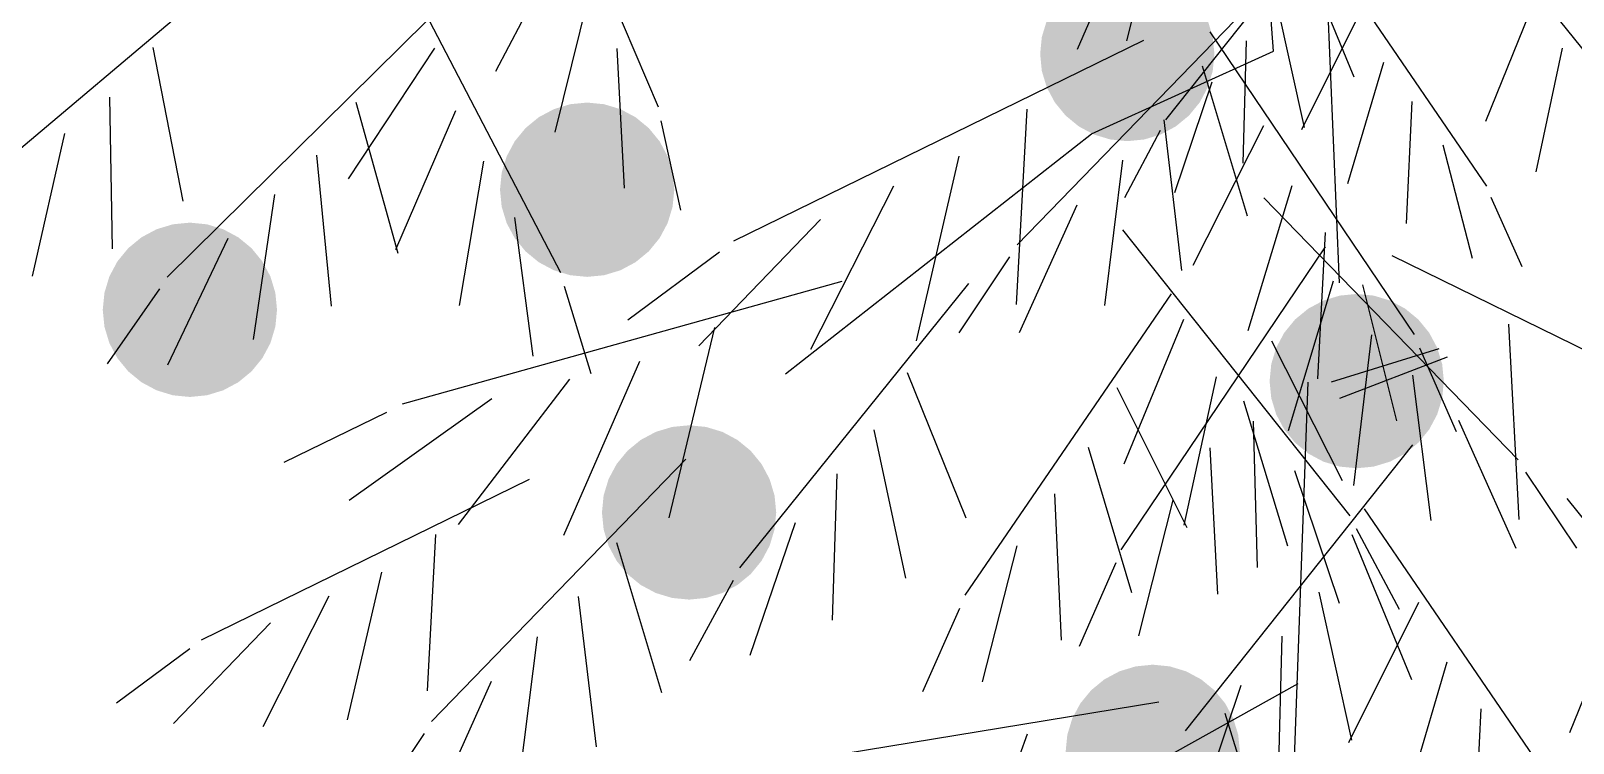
# Model space of a CAD drawing. Extents: x 0 to 1.57, y 0.06 to 3.19.
# Drawn here: x 0.4306 to 0.8731, y 1.8946 to 2.0988 of the extents above; entities that cross this region are included whole.
import ezdxf

# ---------------------------------------------------------------- set-up
doc = ezdxf.new("R2010")
doc.units = 0
doc.header["$LTSCALE"] = 1.2
doc.layers.get('0').update_dxf_attribs({"linetype": 'CONTINUOUS'})
doc.layers.add('ARQ-VEG', color=2, linetype='CONTINUOUS')

# ---------------------------------------------------------------- blocks, each defined once
blk = doc.blocks.new('*U21')
at = {"layer": 'ARQ-VEG'}
for points in [[(0.74758, 1.86754), (0.74289, 1.91515), (0.74758, 1.91657)], [(0.75246, 1.86706), (0.74758, 1.91657), (0.75246, 1.91706)], [(0.74758, 1.86754), (0.74758, 1.91657), (0.75246, 1.86706)], [(0.75246, 1.86706), (0.75246, 1.91706), (0.75734, 1.86754)], [(0.75734, 1.86754), (0.75246, 1.91706), (0.75734, 1.91657)], [(0.75734, 1.86754), (0.75734, 1.91657), (0.76203, 1.86896)], [(0.76203, 1.86896), (0.75734, 1.91657), (0.76203, 1.91515)], [(0.73857, 1.87127), (0.73478, 1.90973), (0.73857, 1.91284)], [(0.74289, 1.86896), (0.73857, 1.91284), (0.74289, 1.91515)], [(0.73857, 1.87127), (0.73857, 1.91284), (0.74289, 1.86896)], [(0.74289, 1.86896), (0.74289, 1.91515), (0.74758, 1.86754)], [(0.76203, 1.86896), (0.76203, 1.91515), (0.76635, 1.87127)], [(0.76635, 1.87127), (0.76203, 1.91515), (0.76635, 1.91284)], [(0.76635, 1.87127), (0.76635, 1.91284), (0.77014, 1.87438)], [(0.77014, 1.87438), (0.76635, 1.91284), (0.77014, 1.90973)], [(0.73478, 1.87438), (0.73167, 1.90594), (0.73478, 1.90973)], [(0.73478, 1.87438), (0.73478, 1.90973), (0.73857, 1.87127)], [(0.77014, 1.87438), (0.77014, 1.90973), (0.77325, 1.87817)], [(0.77325, 1.87817), (0.77014, 1.90973), (0.77325, 1.90594)], [(0.73167, 1.87817), (0.72936, 1.90162), (0.73167, 1.90594)], [(0.73167, 1.87817), (0.73167, 1.90594), (0.73478, 1.87438)], [(0.77325, 1.87817), (0.77325, 1.90594), (0.77556, 1.88249)], [(0.77556, 1.88249), (0.77325, 1.90594), (0.77556, 1.90162)], [(0.72936, 1.88249), (0.72794, 1.89693), (0.72936, 1.90162)], [(0.72936, 1.88249), (0.72936, 1.90162), (0.73167, 1.87817)], [(0.77556, 1.88249), (0.77556, 1.90162), (0.77698, 1.88718)], [(0.77698, 1.88718), (0.77556, 1.90162), (0.77698, 1.89693)], [(0.72794, 1.88718), (0.72746, 1.89206), (0.72794, 1.89693)], [(0.72794, 1.88718), (0.72794, 1.89693), (0.72936, 1.88249)], [(0.77698, 1.88718), (0.77698, 1.89693), (0.77746, 1.89206)]]:
    blk.add_solid(points, dxfattribs=at)
blk = doc.blocks.new('*U24')
at = {"layer": 'ARQ-VEG'}
for points in [[(0.60985, 1.93762), (0.60553, 1.98151), (0.60985, 1.98382)], [(0.61454, 1.9362), (0.60985, 1.98382), (0.61454, 1.98524)], [(0.60985, 1.93762), (0.60985, 1.98382), (0.61454, 1.9362)], [(0.61942, 1.93572), (0.61454, 1.98524), (0.61942, 1.98572)], [(0.61454, 1.9362), (0.61454, 1.98524), (0.61942, 1.93572)], [(0.61942, 1.93572), (0.61942, 1.98572), (0.6243, 1.9362)], [(0.6243, 1.9362), (0.61942, 1.98572), (0.6243, 1.98524)], [(0.6243, 1.9362), (0.6243, 1.98524), (0.62899, 1.93762)], [(0.62899, 1.93762), (0.6243, 1.98524), (0.62899, 1.98382)], [(0.62899, 1.93762), (0.62899, 1.98382), (0.63331, 1.93993)], [(0.63331, 1.93993), (0.62899, 1.98382), (0.63331, 1.98151)], [(0.60174, 1.94304), (0.59863, 1.97461), (0.60174, 1.9784)], [(0.60553, 1.93993), (0.60174, 1.9784), (0.60553, 1.98151)], [(0.60174, 1.94304), (0.60174, 1.9784), (0.60553, 1.93993)], [(0.60553, 1.93993), (0.60553, 1.98151), (0.60985, 1.93762)], [(0.63331, 1.93993), (0.63331, 1.98151), (0.6371, 1.94304)], [(0.6371, 1.94304), (0.63331, 1.98151), (0.6371, 1.9784)], [(0.6371, 1.94304), (0.6371, 1.9784), (0.64021, 1.94683)], [(0.64021, 1.94683), (0.6371, 1.9784), (0.64021, 1.97461)], [(0.59863, 1.94683), (0.59632, 1.97029), (0.59863, 1.97461)], [(0.59863, 1.94683), (0.59863, 1.97461), (0.60174, 1.94304)], [(0.64021, 1.94683), (0.64021, 1.97461), (0.64252, 1.95115)], [(0.64252, 1.95115), (0.64021, 1.97461), (0.64252, 1.97029)], [(0.59632, 1.95115), (0.5949, 1.9656), (0.59632, 1.97029)], [(0.59632, 1.95115), (0.59632, 1.97029), (0.59863, 1.94683)], [(0.64252, 1.95115), (0.64252, 1.97029), (0.64394, 1.95584)], [(0.64394, 1.95584), (0.64252, 1.97029), (0.64394, 1.9656)], [(0.5949, 1.95584), (0.59442, 1.96072), (0.5949, 1.9656)], [(0.5949, 1.95584), (0.5949, 1.9656), (0.59632, 1.95115)], [(0.64394, 1.95584), (0.64394, 1.9656), (0.64442, 1.96072)]]:
    blk.add_solid(points, dxfattribs=at)
blk = doc.blocks.new('*U25')
at = {"layer": 'ARQ-VEG'}
for points in [[(0.73558, 2.06911), (0.73126, 2.11299), (0.73558, 2.1153)], [(0.74027, 2.06769), (0.73558, 2.1153), (0.74027, 2.11673)], [(0.73558, 2.06911), (0.73558, 2.1153), (0.74027, 2.06769)], [(0.74515, 2.06721), (0.74027, 2.11673), (0.74515, 2.11721)], [(0.74027, 2.06769), (0.74027, 2.11673), (0.74515, 2.06721)], [(0.74515, 2.06721), (0.74515, 2.11721), (0.75003, 2.06769)], [(0.75003, 2.06769), (0.74515, 2.11721), (0.75003, 2.11673)], [(0.75003, 2.06769), (0.75003, 2.11673), (0.75472, 2.06911)], [(0.75472, 2.06911), (0.75003, 2.11673), (0.75472, 2.1153)], [(0.75472, 2.06911), (0.75472, 2.1153), (0.75904, 2.07142)], [(0.75904, 2.07142), (0.75472, 2.1153), (0.75904, 2.11299)], [(0.73126, 2.07142), (0.72747, 2.10988), (0.73126, 2.11299)], [(0.73126, 2.07142), (0.73126, 2.11299), (0.73558, 2.06911)], [(0.75904, 2.07142), (0.75904, 2.11299), (0.76283, 2.07453)], [(0.76283, 2.07453), (0.75904, 2.11299), (0.76283, 2.10988)], [(0.72747, 2.07453), (0.72436, 2.1061), (0.72747, 2.10988)], [(0.72747, 2.07453), (0.72747, 2.10988), (0.73126, 2.07142)], [(0.76283, 2.07453), (0.76283, 2.10988), (0.76594, 2.07832)], [(0.76594, 2.07832), (0.76283, 2.10988), (0.76594, 2.1061)], [(0.72436, 2.07832), (0.72205, 2.10177), (0.72436, 2.1061)], [(0.72436, 2.07832), (0.72436, 2.1061), (0.72747, 2.07453)], [(0.76594, 2.07832), (0.76594, 2.1061), (0.76825, 2.08264)], [(0.76825, 2.08264), (0.76594, 2.1061), (0.76825, 2.10177)], [(0.72205, 2.08264), (0.72063, 2.09708), (0.72205, 2.10177)], [(0.72205, 2.08264), (0.72205, 2.10177), (0.72436, 2.07832)], [(0.76825, 2.08264), (0.76825, 2.10177), (0.76967, 2.08733)], [(0.76967, 2.08733), (0.76825, 2.10177), (0.76967, 2.09708)], [(0.72063, 2.08733), (0.72015, 2.09221), (0.72063, 2.09708)], [(0.72063, 2.08733), (0.72063, 2.09708), (0.72205, 2.08264)], [(0.76967, 2.08733), (0.76967, 2.09708), (0.77015, 2.09221)]]:
    blk.add_solid(points, dxfattribs=at)
blk = doc.blocks.new('*U48')
at = {"layer": 'ARQ-VEG'}
for points in [[(0.46662, 1.99575), (0.4623, 2.03963), (0.46662, 2.04194)], [(0.47131, 1.99432), (0.46662, 2.04194), (0.47131, 2.04336)], [(0.46662, 1.99575), (0.46662, 2.04194), (0.47131, 1.99432)], [(0.47619, 1.99384), (0.47131, 2.04336), (0.47619, 2.04384)], [(0.47131, 1.99432), (0.47131, 2.04336), (0.47619, 1.99384)], [(0.47619, 1.99384), (0.47619, 2.04384), (0.48107, 1.99432)], [(0.48107, 1.99432), (0.47619, 2.04384), (0.48107, 2.04336)], [(0.48107, 1.99432), (0.48107, 2.04336), (0.48576, 1.99575)], [(0.48576, 1.99575), (0.48107, 2.04336), (0.48576, 2.04194)], [(0.48576, 1.99575), (0.48576, 2.04194), (0.49008, 1.99806)], [(0.49008, 1.99806), (0.48576, 2.04194), (0.49008, 2.03963)], [(0.45851, 2.00117), (0.4554, 2.03273), (0.45851, 2.03652)], [(0.4623, 1.99806), (0.45851, 2.03652), (0.4623, 2.03963)], [(0.45851, 2.00117), (0.45851, 2.03652), (0.4623, 1.99806)], [(0.4623, 1.99806), (0.4623, 2.03963), (0.46662, 1.99575)], [(0.49008, 1.99806), (0.49008, 2.03963), (0.49387, 2.00117)], [(0.49387, 2.00117), (0.49008, 2.03963), (0.49387, 2.03652)], [(0.49387, 2.00117), (0.49387, 2.03652), (0.49697, 2.00495)], [(0.49697, 2.00495), (0.49387, 2.03652), (0.49697, 2.03273)], [(0.4554, 2.00495), (0.45309, 2.02841), (0.4554, 2.03273)], [(0.4554, 2.00495), (0.4554, 2.03273), (0.45851, 2.00117)], [(0.49697, 2.00495), (0.49697, 2.03273), (0.49929, 2.00928)], [(0.49929, 2.00928), (0.49697, 2.03273), (0.49929, 2.02841)], [(0.45309, 2.00928), (0.45167, 2.02372), (0.45309, 2.02841)], [(0.45309, 2.00928), (0.45309, 2.02841), (0.4554, 2.00495)], [(0.49929, 2.00928), (0.49929, 2.02841), (0.50071, 2.01397)], [(0.50071, 2.01397), (0.49929, 2.02841), (0.50071, 2.02372)], [(0.45167, 2.01397), (0.45119, 2.01884), (0.45167, 2.02372)], [(0.45167, 2.01397), (0.45167, 2.02372), (0.45309, 2.00928)], [(0.50071, 2.01397), (0.50071, 2.02372), (0.50119, 2.01884)]]:
    blk.add_solid(points, dxfattribs=at)
blk = doc.blocks.new('*U51')
at = {"layer": 'ARQ-VEG'}
for points in [[(0.8061, 1.97387), (0.80141, 2.02149), (0.8061, 2.02291)], [(0.81098, 1.97339), (0.8061, 2.02291), (0.81098, 2.02339)], [(0.8061, 1.97387), (0.8061, 2.02291), (0.81098, 1.97339)], [(0.81098, 1.97339), (0.81098, 2.02339), (0.81585, 1.97387)], [(0.81585, 1.97387), (0.81098, 2.02339), (0.81585, 2.02291)], [(0.81585, 1.97387), (0.81585, 2.02291), (0.82054, 1.97529)], [(0.82054, 1.97529), (0.81585, 2.02291), (0.82054, 2.02149)], [(0.79709, 1.9776), (0.7933, 2.01607), (0.79709, 2.01918)], [(0.80141, 1.97529), (0.79709, 2.01918), (0.80141, 2.02149)], [(0.79709, 1.9776), (0.79709, 2.01918), (0.80141, 1.97529)], [(0.80141, 1.97529), (0.80141, 2.02149), (0.8061, 1.97387)], [(0.82054, 1.97529), (0.82054, 2.02149), (0.82487, 1.9776)], [(0.82487, 1.9776), (0.82054, 2.02149), (0.82487, 2.01918)], [(0.82487, 1.9776), (0.82487, 2.01918), (0.82865, 1.98071)], [(0.82865, 1.98071), (0.82487, 2.01918), (0.82865, 2.01607)], [(0.7933, 1.98071), (0.79019, 2.01228), (0.7933, 2.01607)], [(0.7933, 1.98071), (0.7933, 2.01607), (0.79709, 1.9776)], [(0.82865, 1.98071), (0.82865, 2.01607), (0.83176, 1.9845)], [(0.83176, 1.9845), (0.82865, 2.01607), (0.83176, 2.01228)], [(0.79019, 1.9845), (0.78788, 2.00796), (0.79019, 2.01228)], [(0.79019, 1.9845), (0.79019, 2.01228), (0.7933, 1.98071)], [(0.83176, 1.9845), (0.83176, 2.01228), (0.83407, 1.98882)], [(0.83407, 1.98882), (0.83176, 2.01228), (0.83407, 2.00796)], [(0.78788, 1.98882), (0.78646, 2.00327), (0.78788, 2.00796)], [(0.78788, 1.98882), (0.78788, 2.00796), (0.79019, 1.9845)], [(0.83407, 1.98882), (0.83407, 2.00796), (0.8355, 1.99351)], [(0.8355, 1.99351), (0.83407, 2.00796), (0.8355, 2.00327)], [(0.78646, 1.99351), (0.78598, 1.99839), (0.78646, 2.00327)], [(0.78646, 1.99351), (0.78646, 2.00327), (0.78788, 1.98882)], [(0.8355, 1.99351), (0.8355, 2.00327), (0.83598, 1.99839)]]:
    blk.add_solid(points, dxfattribs=at)
blk = doc.blocks.new('*U58')
at = {"layer": 'ARQ-VEG'}
for points in [[(0.58061, 2.03018), (0.57628, 2.07407), (0.58061, 2.07638)], [(0.5853, 2.02876), (0.58061, 2.07638), (0.5853, 2.0778)], [(0.58061, 2.03018), (0.58061, 2.07638), (0.5853, 2.02876)], [(0.59017, 2.02828), (0.5853, 2.0778), (0.59017, 2.07828)], [(0.5853, 2.02876), (0.5853, 2.0778), (0.59017, 2.02828)], [(0.59017, 2.02828), (0.59017, 2.07828), (0.59505, 2.02876)], [(0.59505, 2.02876), (0.59017, 2.07828), (0.59505, 2.0778)], [(0.59505, 2.02876), (0.59505, 2.0778), (0.59974, 2.03018)], [(0.59974, 2.03018), (0.59505, 2.0778), (0.59974, 2.07638)], [(0.59974, 2.03018), (0.59974, 2.07638), (0.60406, 2.03249)], [(0.60406, 2.03249), (0.59974, 2.07638), (0.60406, 2.07407)], [(0.57628, 2.03249), (0.5725, 2.07096), (0.57628, 2.07407)], [(0.57628, 2.03249), (0.57628, 2.07407), (0.58061, 2.03018)], [(0.60406, 2.03249), (0.60406, 2.07407), (0.60785, 2.0356)], [(0.60785, 2.0356), (0.60406, 2.07407), (0.60785, 2.07096)], [(0.56939, 2.03939), (0.56708, 2.06285), (0.56939, 2.06717)], [(0.5725, 2.0356), (0.56939, 2.06717), (0.5725, 2.07096)], [(0.56939, 2.03939), (0.56939, 2.06717), (0.5725, 2.0356)], [(0.5725, 2.0356), (0.5725, 2.07096), (0.57628, 2.03249)], [(0.60785, 2.0356), (0.60785, 2.07096), (0.61096, 2.03939)], [(0.61096, 2.03939), (0.60785, 2.07096), (0.61096, 2.06717)], [(0.61096, 2.03939), (0.61096, 2.06717), (0.61327, 2.04371)], [(0.61327, 2.04371), (0.61096, 2.06717), (0.61327, 2.06285)], [(0.56708, 2.04371), (0.56565, 2.05816), (0.56708, 2.06285)], [(0.56708, 2.04371), (0.56708, 2.06285), (0.56939, 2.03939)], [(0.61327, 2.04371), (0.61327, 2.06285), (0.61469, 2.0484)], [(0.61469, 2.0484), (0.61327, 2.06285), (0.61469, 2.05816)], [(0.56565, 2.0484), (0.56517, 2.05328), (0.56565, 2.05816)], [(0.56565, 2.0484), (0.56565, 2.05816), (0.56708, 2.04371)], [(0.61469, 2.0484), (0.61469, 2.05816), (0.61517, 2.05328)]]:
    blk.add_solid(points, dxfattribs=at)

msp = doc.modelspace()

# ---------------------------------------------------------------- linework, layer by layer
for p, q in [((0.56955, 2.17346, 94.63282), (0.61052, 2.07701, 94.63282)), ((0.81045, 2.14165, 94.63282), (0.7561, 2.07331, 94.63282)), ((0.84732, 2.12887, 94.63282), (0.90209, 2.06087, 94.63282)), ((0.58417, 2.12565, 94.63282), (0.56384, 2.08718, 94.63282)), ((0.75311, 2.12849, 94.63282), (0.74497, 2.096, 94.63282)), ((0.79889, 2.12639, 94.63282), (0.84818, 2.05432, 94.63282)), ((0.53412, 2.12247, 94.63282), (0.58249, 2.02951, 94.63282)), ((0.79591, 2.12023, 94.63282), (0.81017, 2.08562, 94.63282)), ((0.48777, 2.11585, 94.63282), (0.40768, 2.04828, 94.63282)), ((0.78649, 2.11265, 94.63282), (0.71351, 2.03746, 94.63282)), ((0.73948, 2.11347, 94.63282), (0.73073, 2.09346, 94.63282)), ((0.59103, 2.1106, 94.63282), (0.58086, 2.06982, 94.63282)), ((0.78808, 2.10651, 94.63282), (0.79586, 2.07109, 94.63282)), ((0.862, 2.10754, 94.63282), (0.84796, 2.07285, 94.63282)), ((0.81186, 2.10397, 94.63282), (0.79515, 2.07048, 94.63282)), ((0.54425, 2.10184, 94.63282), (0.46968, 2.02823, 94.63282)), ((0.76888, 2.09858, 94.63282), (0.82749, 2.01172, 94.63282)), ((0.46559, 2.09408, 94.63282), (0.47419, 2.05, 94.63282)), ((0.54635, 2.0939, 94.63282), (0.52163, 2.0564, 94.63282)), ((0.59865, 2.09383, 94.63282), (0.60081, 2.05369, 94.63282)), ((0.7498, 2.09608, 94.63282), (0.63213, 2.03853, 94.63282)), ((0.77923, 2.09594, 94.63282), (0.77833, 2.06093, 94.63282)), ((0.86991, 2.09387, 94.63282), (0.86235, 2.0584, 94.63282)), ((0.76659, 2.08878, 94.63282), (0.77953, 2.04577, 94.63282)), ((0.81867, 2.08973, 94.63282), (0.80837, 2.05496, 94.63282)), ((0.76938, 2.08417, 94.63282), (0.75872, 2.05241, 94.63282)), ((0.45314, 2.07979, 94.63282), (0.45392, 2.03628, 94.63282)), ((0.52384, 2.0784, 94.63282), (0.53586, 2.03513, 94.63282)), ((0.55243, 2.07595, 94.63282), (0.53516, 2.03601, 94.63282)), ((0.71628, 2.07643, 94.63282), (0.7133, 2.02037, 94.63282)), ((0.82675, 2.07856, 94.63282), (0.82513, 2.04357, 94.63282)), ((0.61127, 2.07302, 94.63282), (0.617, 2.04744, 94.63282)), ((0.75562, 2.07332, 94.63282), (0.76072, 2.03011, 94.63282)), ((0.78427, 2.07159, 94.63282), (0.76397, 2.03153, 94.63282)), ((0.44023, 2.06945, 94.63282), (0.4309, 2.02848, 94.63282)), ((0.75462, 2.07026, 94.63282), (0.74433, 2.051, 94.63282)), ((0.51255, 2.06318, 94.63282), (0.51672, 2.01987, 94.63282)), ((0.69684, 2.06289, 94.63282), (0.68455, 2.00991, 94.63282)), ((0.83573, 2.06611, 94.63282), (0.84408, 2.03367, 94.63282)), ((0.56044, 2.06147, 94.63282), (0.55348, 2.02003, 94.63282)), ((0.7438, 2.06176, 94.63282), (0.73858, 2.02005, 94.63282)), ((0.67804, 2.05429, 94.63282), (0.65426, 2.00745, 94.63282)), ((0.79234, 2.05444, 94.63282), (0.77972, 2.0128, 94.63282)), ((0.50048, 2.05187, 94.63282), (0.49438, 2.01029, 94.63282)), ((0.78432, 2.05096, 94.63282), (0.85731, 1.97577, 94.63282)), ((0.84945, 2.05118, 94.63282), (0.85833, 2.03122, 94.63282)), ((0.56935, 2.04536, 94.63282), (0.57463, 2.0055, 94.63282)), ((0.65711, 2.0447, 94.63282), (0.62221, 2.00855, 94.63282)), ((0.73064, 2.04887, 94.63282), (0.71416, 2.0122, 94.63282)), ((0.74382, 2.04177, 94.63282), (0.80904, 1.95975, 94.63282)), ((0.80195, 2.04097, 94.63282), (0.79974, 1.99901, 94.63282)), ((0.48705, 2.03927, 94.63282), (0.46979, 2.00296, 94.63282)), ((0.80194, 2.03689, 94.63282), (0.74332, 1.95004, 94.63282)), ((0.62815, 2.03538, 94.63282), (0.6018, 2.01591, 94.63282)), ((0.71137, 2.034, 94.63282), (0.6968, 2.01221, 94.63282)), ((0.82102, 2.03439, 94.63282), (0.93868, 1.97685, 94.63282)), ((0.66327, 2.02698, 94.63282), (0.53709, 1.99181, 94.63282)), ((0.80423, 2.02709, 94.63282), (0.79129, 1.98408, 94.63282)), ((0.46747, 2.02482, 94.63282), (0.45244, 2.00334, 94.63282)), ((0.58355, 2.02559, 94.63282), (0.59126, 2.00054, 94.63282)), ((0.69958, 2.02643, 94.63282), (0.63385, 1.94482, 94.63282)), ((0.7577, 2.02345, 94.63282), (0.69854, 1.93696, 94.63282)), ((0.81263, 2.02597, 94.63282), (0.8224, 1.98698, 94.63282)), ((0.62674, 2.01376, 94.63282), (0.6136, 1.95918, 94.63282)), ((0.76128, 2.01605, 94.63282), (0.74416, 1.97453, 94.63282)), ((0.85453, 2.01474, 94.63282), (0.85752, 1.95868, 94.63282)), ((0.78654, 2.0099, 94.63282), (0.80685, 1.96984, 94.63282)), ((0.81519, 2.01163, 94.63282), (0.81009, 1.96842, 94.63282)), ((0.82899, 2.00795, 94.63282), (0.83949, 1.98393, 94.63282)), ((0.60516, 2.00398, 94.63282), (0.58343, 1.95413, 94.63282)), ((0.68196, 2.00083, 94.63282), (0.69882, 1.9592, 94.63282)), ((0.5851, 1.99895, 94.63282), (0.55319, 1.95722, 94.63282)), ((0.74214, 1.99655, 94.63282), (0.76219, 1.95636, 94.63282)), ((0.77067, 1.99959, 94.63282), (0.76133, 1.95709, 94.63282)), ((0.82702, 2.00007, 94.63282), (0.83223, 1.95837, 94.63282)), ((0.56278, 1.99333, 94.63282), (0.52188, 1.96414, 94.63282)), ((0.77847, 1.99275, 94.63282), (0.79109, 1.95111, 94.63282)), ((0.53261, 1.98943, 94.63282), (0.50315, 1.97509, 94.63282)), ((0.84017, 1.98718, 94.63282), (0.85665, 1.95051, 94.63282)), ((0.67247, 1.98442, 94.63282), (0.68154, 1.94187, 94.63282)), ((0.78129, 1.98692, 94.63282), (0.78237, 1.9449, 94.63282)), ((0.73396, 1.97946, 94.63282), (0.74632, 1.93774, 94.63282)), ((0.82699, 1.98008, 94.63282), (0.76178, 1.89806, 94.63282)), ((0.76887, 1.97929, 94.63282), (0.77107, 1.93732, 94.63282)), ((0.61851, 1.97598, 94.63282), (0.54553, 1.90079, 94.63282)), ((0.57351, 1.97016, 94.63282), (0.47938, 1.92412, 94.63282)), ((0.66177, 1.97181, 94.63282), (0.66043, 1.92981, 94.63282)), ((0.79311, 1.97279, 94.63282), (0.8059, 1.93468, 94.63282)), ((0.85944, 1.97231, 94.63282), (0.87401, 1.95052, 94.63282)), ((0.72427, 1.96605, 94.63282), (0.72621, 1.92407, 94.63282)), ((0.75818, 1.96428, 94.63282), (0.74841, 1.92529, 94.63282)), ((0.81311, 1.96176, 94.63282), (0.87227, 1.87527, 94.63282)), ((0.87123, 1.96474, 94.63282), (0.93696, 1.88313, 94.63282)), ((0.64986, 1.95776, 94.63282), (0.63683, 1.91973, 94.63282)), ((0.81083, 1.9561, 94.63282), (0.82317, 1.93298, 94.63282)), ((0.5467, 1.95444, 94.63282), (0.54431, 1.90959, 94.63282)), ((0.5986, 1.95212, 94.63282), (0.61154, 1.90911, 94.63282)), ((0.80954, 1.95436, 94.63282), (0.82665, 1.91284, 94.63282)), ((0.71349, 1.95111, 94.63282), (0.70347, 1.91218, 94.63282)), ((0.53115, 1.94361, 94.63282), (0.52131, 1.90122, 94.63282)), ((0.74183, 1.94626, 94.63282), (0.73132, 1.92224, 94.63282)), ((0.63204, 1.94118, 94.63282), (0.61955, 1.91814, 94.63282)), ((0.88885, 1.93914, 94.63282), (0.872, 1.89751, 94.63282)), ((0.5161, 1.93673, 94.63282), (0.49708, 1.89926, 94.63282)), ((0.58764, 1.93666, 94.63282), (0.59274, 1.89345, 94.63282)), ((0.80015, 1.9379, 94.63282), (0.80948, 1.8954, 94.63282)), ((0.82868, 1.93486, 94.63282), (0.80862, 1.89468, 94.63282)), ((0.69702, 1.93319, 94.63282), (0.68637, 1.90924, 94.63282)), ((0.49936, 1.92906, 94.63282), (0.47144, 1.90014, 94.63282)), ((0.57582, 1.92509, 94.63282), (0.5706, 1.88339, 94.63282)), ((0.78952, 1.92523, 94.63282), (0.78844, 1.88322, 94.63282)), ((0.47619, 1.9216, 94.63282), (0.45511, 1.90602, 94.63282)), ((0.83686, 1.91777, 94.63282), (0.8245, 1.87605, 94.63282)), ((0.56266, 1.9122, 94.63282), (0.54618, 1.87554, 94.63282)), ((0.79408, 1.91154, 94.63282), (0.70251, 1.8606, 94.63282)), ((0.7777, 1.9111, 94.63282), (0.76491, 1.87299, 94.63282)), ((0.75416, 1.90627, 94.63282), (0.6249, 1.88511, 94.63282)), ((0.77315, 1.90316, 94.63282), (0.80422, 1.80309, 94.63282)), ((0.84655, 1.90436, 94.63282), (0.8446, 1.86238, 94.63282)), ((0.54339, 1.89734, 94.63282), (0.52882, 1.87555, 94.63282)), ((0.71641, 1.89712, 94.63282), (0.69737, 1.84431, 94.63282))]:
    msp.add_line(p, q)
at = {"layer": 'ARQ-VEG'}
for p, q in [((0.80605, 2.02658, 94.63282), (0.79893, 2.19504, 94.63282)), ((0.78707, 2.09302, 94.63282), (0.7847, 2.12623, 94.63282)), ((0.73487, 2.06929, 94.63282), (0.78707, 2.09302, 94.63282)), ((0.64708, 2.00048, 94.63282), (0.73487, 2.06929, 94.63282)), ((0.83452, 2.0076, 94.63282), (0.80368, 1.99811, 94.63282)), ((0.83689, 2.00523, 94.63282), (0.80605, 1.99337, 94.63282)), ((0.7279, 0.07217, 94.63282), (0.79702, 1.99808, 94.63282))]:
    msp.add_line(p, q, dxfattribs=at)

# ---------------------------------------------------------------- block references
for name in ['*U25', '*U58', '*U48', '*U51', '*U24', '*U21']:
    msp.add_blockref(name, (0, 0), dxfattribs=at)

doc.saveas('drawing.dxf')
